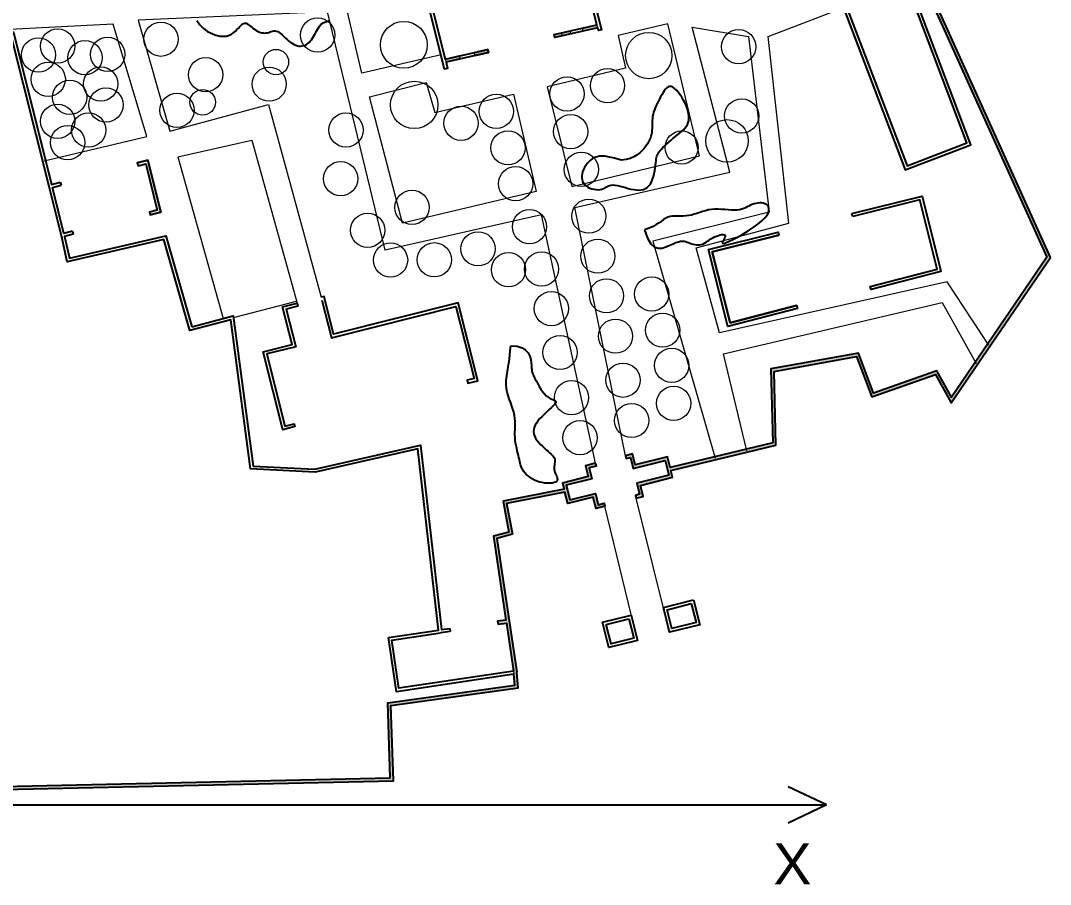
# Model space of a CAD drawing. Header units: millimetres. Extents: x -15937 to 135402, y -14729 to 208416.
# Drawn here: x 50642 to 135402, y -13715 to 57358 of the extents above; entities that cross this region are included whole.
import ezdxf

# ---------------------------------------------------------------- set-up
doc = ezdxf.new("R2010")
doc.units = ezdxf.units.MM
for name, color, linetype in [('archi', 7, 'Continuous'), ('rock', 30, 'Continuous'), ('坐标系', 7, 'Continuous')]:
    doc.layers.add(name, color=color, linetype=linetype)
for name, color, linetype, lineweight in [('archiw', 255, 'Continuous', 0), ('plant', 90, 'Continuous', 0), ('road', 50, 'Continuous', 0)]:
    doc.layers.add(name, color=color, linetype=linetype, lineweight=lineweight)
doc.styles.get("Standard").update_dxf_attribs({"font": 'arial.ttf'})
pattern_1 = [(0, (0, 0), (0, 6.985), [5.08, -1.905]), (90, (0, 0), (-6.985, 4e-16), [5.08, -1.905])]

msp = doc.modelspace()

# ---------------------------------------------------------------- hatches: boundary and pattern name
at = {"layer": 'archiw'}
h = msp.add_hatch(dxfattribs=at)
h.set_pattern_fill('ANGLE', color=256)
h.set_pattern_definition(pattern_1)
h.paths.add_polyline_path([(119434, 29710), (120700, 26398), (125945, 28232), (127234, 25904), (135402, 37878), (120682, 70502), (119049, 69875), (107928, 65295), (102883, 89792), (103670, 90101), (103579, 90333), (102596, 89948), (107745, 64950), (119141, 69643), (120551, 70184), (135116, 37903), (127256, 26379), (126061, 28537), (120847, 26714), (119593, 29992), (112397, 28695), (112542, 22609), (104104, 20575), (103879, 21471), (101238, 20809), (101013, 21708), (100419, 21559), (100480, 21317), (100831, 21405), (101057, 20506), (103698, 21168), (103892, 20394), (104000, 19961), (101360, 19299), (101590, 18381), (101239, 18293), (101299, 18051), (101893, 18200), (101663, 19117), (104303, 19780), (104164, 20332), (112797, 22414), (112652, 28488)])
h = msp.add_hatch(color=256, dxfattribs=at)
h.dxf.hatch_style = 1
h.paths.add_polyline_path([(86834, 54203), (86778, 54446), (85595, 54178), (85656, 53936)])
h.paths.add_polyline_path([(89158, 54731), (89103, 54975), (87973, 54718), (88028, 54475)])
h.paths.add_polyline_path([(95930, 56270), (95875, 56513), (94549, 56212), (94604, 55968)])
h.paths.add_polyline_path([(98143, 56772), (98082, 57014), (96876, 56740), (96931, 56497)])
h = msp.add_hatch(dxfattribs=at)
h.set_pattern_fill('ANGLE', color=256)
h.set_pattern_definition(pattern_1)
h.paths.add_polyline_path([(95434, 18558), (95671, 17615), (97774, 18142), (98004, 17224), (98733, 17408), (98673, 17650), (98185, 17527), (97955, 18445), (95852, 17917), (95648, 18733), (95549, 19125), (97652, 19652), (97427, 20551), (98024, 20701), (97964, 20943), (97124, 20733), (97349, 19833), (95247, 19306), (95374, 18800), (90351, 17821), (90836, 15279), (89557, 14925), (90585, 8034), (89899, 7932), (89936, 7685), (90621, 7787), (91213, 3824), (91243, 3576), (91330, 2670), (80860, 1215), (81071, -4940), (-7394, -6925), (-7629, -2849), (-7629, -7180), (81329, -5184), (81117, 999), (91601, 2456), (91478, 3734), (89836, 14743), (91124, 15100), (90642, 17624)])
h.paths.add_polyline_path([(-10599, 48612, -0.25213), (-8699, 52855), (-8143, 52114, 0.273559), (-8984, 50823), (-8883, 49061), (-8634, 49075), (-8734, 50825, -0.338185), (-7740, 51993), (-8647, 53202, 0.265108), (-10848, 48596), (-7629, -7180), (-7629, -2849)])

# ---------------------------------------------------------------- linework, layer by layer
at = {"layer": 'archi'}
for points in [[(120551, 70184), (135116, 37903), (127256, 26379), (126061, 28537), (120847, 26714), (119593, 29992), (112397, 28695), (112542, 22609), (104104, 20575), (103879, 21471), (101238, 20809), (101013, 21708), (100419, 21559), (100480, 21317), (100831, 21405), (101057, 20506), (103698, 21168), (103892, 20394), (104000, 19961), (101360, 19299), (101590, 18381), (101239, 18293), (101299, 18051), (101893, 18200), (101663, 19117), (104303, 19780), (104164, 20332), (112797, 22414), (112652, 28488), (119434, 29710), (120700, 26398), (125945, 28232), (127234, 25904), (135402, 37878), (120682, 70502)], [(101299, 18051), (101893, 18200), (101663, 19117), (104303, 19780), (104164, 20332), (112797, 22414), (112652, 28488), (119434, 29710), (120700, 26398), (125945, 28232), (127234, 25904), (135402, 37878), (120682, 70502)], [(119140, 69643), (120551, 70184), (135116, 37903), (127256, 26379), (126061, 28537), (120847, 26714), (119593, 29992), (112397, 28695), (112542, 22609), (104104, 20575), (103879, 21471), (101238, 20809), (101013, 21708)], [(96166, 65680), (98444, 56597), (98202, 56536), (98143, 56772), (96931, 56497), (94604, 55968), (94549, 56212), (96876, 56740), (98082, 57014), (95863, 65860)], [(83435, 62740), (85595, 54178), (86778, 54446)], [(86834, 54203), (85656, 53936), (85784, 53428), (85542, 53367), (83254, 62438)], [(119417, 58557), (118455, 58189), (123460, 45085), (128858, 47144), (123894, 60267), (122860, 59872)], [(119507, 58324), (118777, 58045), (123604, 45407), (128536, 47289), (123749, 59945), (122949, 59639)], [(53998, 39660), (52986, 43694), (49810, 56358), (50052, 56419), (53198, 43876), (53909, 44054)], [(85595, 54178), (89103, 54975), (89158, 54731), (85656, 53936)], [(88028, 54475), (89158, 54731), (89103, 54975), (87973, 54718)], [(60247, 45644), (60307, 45402), (60940, 45560), (61891, 41768), (61259, 41609), (61319, 41367), (62193, 41587), (61121, 45863), (60247, 45644), (61121, 45863), (62193, 41587), (61319, 41367)], [(54921, 40020), (54209, 39841), (53258, 43634), (53970, 43812)], [(53909, 44054), (53970, 43812)], [(119066, 41479), (124835, 42926), (126331, 36963), (126330, 36962), (126392, 36721), (126272, 36690), (120637, 35235), (120576, 35477), (126089, 36900), (124654, 42623), (119127, 41237)], [(119131, 41238), (119070, 41480)], [(54921, 40020), (54982, 39778)], [(114575, 33670), (108854, 32192), (107267, 38519), (112994, 39956)], [(80911, 6596), (85044, 7212), (83329, 22125), (74875, 20197), (69554, 20466), (67939, 32747), (64560, 31868), (62425, 39339), (54472, 37499), (53997, 39663)], [(54982, 39778), (54267, 39598), (54662, 37799), (62600, 39635), (64733, 32171)], [(114514, 33912), (109035, 32497), (107570, 38338), (113055, 39714)], [(73470, 33853), (72509, 33612), (73283, 30525), (70912, 29930), (72400, 24000), (73165, 24191), (73226, 23949), (72218, 23697), (70609, 30112), (72980, 30706), (72206, 33794), (73409, 34095)], [(73409, 34095), (73470, 33853)], [(75445, 34349), (76219, 31261), (86474, 33833), (87961, 27902), (87393, 27760), (87453, 27518), (88264, 27721), (86655, 34136), (76401, 31564), (75626, 34651), (75384, 34591)], [(64733, 32171), (68150, 33059), (69775, 20705), (74853, 20448), (83545, 22430), (85291, 7249), (85968, 7349)], [(100480, 21317), (100831, 21405), (101057, 20506), (103698, 21168), (103892, 20394), (104000, 19961), (101360, 19299), (101590, 18381), (101239, 18293)], [(97964, 20943), (97124, 20733), (97349, 19833), (95247, 19306), (95374, 18800), (90351, 17821), (90836, 15279), (89557, 14925), (90585, 8034), (89899, 7932), (89936, 7685), (90621, 7787), (91213, 3824), (81786, 2418), (81194, 6386), (85201, 6983)], [(98024, 20701), (97427, 20551), (97652, 19652), (95549, 19125), (95648, 18733), (95852, 17917), (97955, 18445), (98185, 17527), (98673, 17650), (98733, 17408), (98004, 17224), (97774, 18142), (95671, 17615), (95434, 18558), (90642, 17624), (91124, 15100), (89836, 14743), (91478, 3737)], [(97964, 20943), (98024, 20701), (97427, 20551), (97652, 19652), (95549, 19125), (95648, 18733), (95852, 17917), (97955, 18445), (98185, 17527), (98673, 17650)], [(86005, 7102), (85201, 6983)], [(85968, 7349), (86005, 7102)]]:
    msp.add_lwpolyline(points, dxfattribs=at)
for points in [[(-8634, 49075), (-8734, 50825, -0.338185), (-7740, 51993), (-8647, 53202, 0.265108), (-10848, 48596), (-7629, -7180), (81329, -5184), (81117, 999), (91601, 2456), (91479, 3731)], [(-8883, 49061), (-8984, 50823, -0.273559), (-8143, 52114), (-8699, 52855, 0.25213), (-10599, 48612), (-7394, -6925), (81071, -4940), (80860, 1215), (91330, 2670), (91243, 3576), (81576, 2134), (80911, 6596)]]:
    msp.add_lwpolyline(points, format="xyb", dxfattribs=at)
for points in [[(113055, 39714), (107570, 38338), (109035, 32497), (114514, 33912), (114575, 33670), (108854, 32192), (107267, 38519), (112994, 39956)], [(106024, 9688), (106536, 7650), (104063, 7030), (103552, 9068)], [(105843, 9386), (106233, 7832), (104245, 7333), (103855, 8887)], [(100886, 8448), (101410, 6360), (99057, 5770), (98533, 7858)], [(100705, 8145), (101107, 6541), (99238, 6073), (98836, 7677)]]:
    msp.add_lwpolyline(points, close=True, dxfattribs=at)
at = {"layer": 'archiw'}
for p, q in [((95136, 56345), (95191, 56102)), ((95930, 56270), (95875, 56513)), ((96876, 56740), (96931, 56497)), ((86834, 54203), (86778, 54446)), ((87973, 54718), (88028, 54475))]:
    msp.add_line(p, q, dxfattribs=at)
for points in [[(98143, 56772), (98082, 57014), (96876, 56740), (96931, 56497), (98143, 56772)], [(95930, 56270), (95875, 56513), (94549, 56212), (94604, 55968), (95930, 56270)], [(86834, 54203), (86778, 54446), (85595, 54178), (85656, 53936), (86834, 54203)], [(89158, 54731), (89103, 54975), (87973, 54718), (88028, 54475), (89158, 54731)]]:
    msp.add_lwpolyline(points, close=True, dxfattribs=at)
msp.add_lwpolyline([(-7629, -7180), (81329, -5184), (81117, 999), (91601, 2456), (91478, 3734), (89836, 14743), (91124, 15100), (90642, 17624), (95434, 18558), (95434, 18558), (95671, 17615), (97774, 18142), (98004, 17224), (98733, 17408), (98673, 17650), (98185, 17527), (97955, 18445), (95852, 17917), (95648, 18733), (95549, 19125), (97652, 19652), (97427, 20551), (98024, 20701), (97964, 20943), (97124, 20733), (97349, 19833), (95247, 19306), (95374, 18800), (90351, 17821), (90836, 15279), (89557, 14925), (90585, 8034), (89899, 7932), (89936, 7685), (90621, 7787), (91213, 3824), (91243, 3576), (91330, 2670), (80860, 1215), (81071, -4940), (-7394, -6925)], dxfattribs=at)
at = {"layer": 'plant'}
for centre, radius in [((62191, 55827), 1410), ((75085, 56164), 1410), ((82180, 55363), 1929), ((52117, 54535), 1410), ((52117, 54535), 1410), ((53687, 55263), 1410), ((57806, 54580), 1410), ((102344, 54486), 1906), ((109736, 55207), 1410), ((55940, 54307), 1410), ((65868, 52903), 1410), ((71661, 53946), 1042), ((52914, 52533), 1410), ((57237, 52146), 1410), ((71098, 52126), 1410), ((98945, 52014), 1410), ((95616, 51326), 1410), ((54689, 51054), 1410), ((57670, 50417), 1410), ((83041, 50420), 1953), ((63512, 49978), 1410), ((65626, 50633), 1057), ((89790, 49890), 1410), ((109993, 49517), 1410), ((53687, 49075), 1410), ((86890, 48915), 1410), ((56236, 48347), 1410), ((56236, 48347), 1410), ((77421, 48350), 1410), ((95923, 48222), 1410), ((108783, 47457), 1755), ((54507, 47323), 1410), ((90765, 46888), 1410), ((105048, 46917), 1364), ((96796, 45118), 1410), ((76985, 44348), 1410), ((91381, 43938), 1410), ((82861, 41988), 1410), ((97413, 41268), 1410), ((92525, 40398), 1410), ((79214, 40104), 1410), ((88297, 38577), 1410), ((81091, 37653), 1410), ((84695, 37677), 1410), ((98153, 37977), 1410), ((90802, 36856), 1410), ((93517, 36915), 1410), ((98868, 34710), 1410), ((102586, 34860), 1410), ((94331, 33660), 1410), ((103486, 31885), 1410), ((99608, 31393), 1410), ((95043, 30050), 1410), ((104230, 28989), 1410), ((100221, 27770), 1410), ((95984, 26338), 1410), ((104387, 25858), 1410), ((100935, 24452), 1410), ((96687, 23033), 1410)]:
    msp.add_circle(centre, radius, dxfattribs=at)
at = {"layer": 'road'}
for points in [[(85246, 54541), (78725, 53031), (74634, 70514)], [(130327, 30660), (126911, 35858), (108166, 31671), (106254, 38654), (113883, 40695), (112167, 56063), (119326, 58797), (119417, 58557)], [(97964, 20943), (93511, 41368), (80659, 38471), (75892, 58082), (60307, 57388), (62927, 48256), (71033, 50466), (75384, 34591)], [(52585, 45807), (61043, 47835), (58255, 57076), (21555, 55168)], [(93985, 51908), (96025, 43694), (106513, 46224), (103902, 57091), (99835, 56125), (100420, 53433), (93985, 51908)], [(100419, 21559), (96252, 41987), (109015, 44892), (105917, 56814), (110550, 56060), (112266, 41602), (102691, 39213), (107818, 21342)], [(79350, 51096), (84024, 52275), (84744, 49808), (91209, 51314), (93065, 43302), (82080, 40704), (79350, 51096)], [(63570, 46144), (69667, 47523), (73409, 34095)], [(63570, 46144), (67313, 32842)], [(68166, 32935), (73356, 34285)], [(110421, 21969), (108506, 29950), (126494, 34153), (129292, 29142)], [(104063, 7030), (101299, 18051)], [(101410, 6360), (98733, 17408)]]:
    msp.add_lwpolyline(points, dxfattribs=at)
msp.add_open_spline([(7967, 56861), (7969, 57128), (7969, 57513), (7942, 58316), (9470, 58184), (13186, 59561), (19795, 60078), (24899, 64275), (28742, 66080), (32782, 66034), (35194, 62344), (38939, 60298), (43913, 59566), (47742, 59995), (50616, 59623), (51606, 60328), (51109, 61335), (50044, 61402), (49419, 62462), (49412, 63176), (49437, 63557)], degree=3, knots=[490.789184, 490.789184, 490.789184, 490.789184, 1278.59386, 1596.04399, 2587.39985, 4433.821339, 14284.603818, 19847.757399, 23249.620968, 26513.519842, 30355.21494, 35022.738489, 38472.167249, 44721.506605, 46004.434251, 46851.449584, 47499.963381, 48645.427507, 49609.396846, 50700.561951, 50700.561951, 50700.561951, 50700.561951], dxfattribs=at)
at = {"layer": 'rock'}
for points in [[(65157, 57367), (65402, 57013), (65698, 56715), (66028, 56474), (66374, 56288), (66718, 56158), (67042, 56084), (67331, 56064), (67587, 56090), (67810, 56153), (68006, 56247), (68176, 56360), (68324, 56486), (68453, 56615), (68567, 56738), (68668, 56849), (68758, 56945), (68841, 57025), (68918, 57087), (68991, 57131), (69064, 57155), (69138, 57158), (69216, 57140), (69300, 57099), (69389, 57040), (69484, 56967), (69584, 56885), (69688, 56797), (69796, 56708), (69908, 56623), (70023, 56546), (70141, 56481), (70260, 56428), (70381, 56388), (70501, 56359), (70620, 56342), (70737, 56337), (70852, 56344), (70962, 56361), (71069, 56389), (71172, 56423), (71273, 56458), (71373, 56488), (71475, 56508), (71579, 56513), (71687, 56498), (71801, 56458), (71921, 56388), (72047, 56294), (72178, 56181), (72313, 56056), (72451, 55926), (72591, 55795), (72731, 55670), (72872, 55558), (73012, 55463), (73150, 55387), (73286, 55328), (73421, 55287), (73553, 55264), (73682, 55258), (73808, 55270), (73931, 55297), (74051, 55342), (74166, 55401), (74277, 55476), (74383, 55564), (74485, 55665), (74582, 55779), (74673, 55904), (74759, 56039), (74839, 56183), (74916, 56333), (74993, 56484), (75073, 56633), (75158, 56776), (75251, 56908), (75355, 57026), (75473, 57125), (75606, 57204), (75753, 57267), (75911, 57318), (76077, 57364)], [(100100, 45868), (99801, 45954), (99517, 46033), (99246, 46101), (98988, 46155), (98745, 46191), (98514, 46206), (98296, 46197), (98091, 46161), (97899, 46094), (97720, 46001), (97555, 45884), (97405, 45749), (97270, 45598), (97152, 45436), (97050, 45267), (96967, 45094), (96902, 44922), (96857, 44752), (96833, 44586), (96830, 44426), (96851, 44273), (96896, 44128), (96966, 43993), (97063, 43870), (97187, 43760), (97332, 43664), (97494, 43584), (97666, 43521), (97843, 43475), (98020, 43449), (98191, 43442), (98349, 43457), (98492, 43492), (98623, 43544), (98745, 43605), (98864, 43669), (98986, 43731), (99114, 43784), (99253, 43821), (99409, 43836), (99585, 43825), (99778, 43791), (99985, 43742), (100203, 43681), (100427, 43616), (100654, 43552), (100881, 43495), (101103, 43451), (101318, 43424), (101523, 43418), (101717, 43434), (101900, 43474), (102069, 43540), (102223, 43633), (102360, 43756), (102480, 43909), (102581, 44094), (102665, 44304), (102734, 44532), (102790, 44769), (102834, 45007), (102870, 45240), (102898, 45459), (102920, 45656), (102940, 45826), (102960, 45972), (102983, 46099), (103013, 46213), (103053, 46319), (103106, 46423), (103177, 46530), (103268, 46645), (103381, 46772), (103514, 46911), (103664, 47058), (103827, 47210), (104000, 47365), (104179, 47521), (104360, 47675), (104541, 47823), (104717, 47965), (104886, 48102), (105046, 48236), (105192, 48371), (105323, 48508), (105436, 48651), (105528, 48802), (105596, 48963), (105638, 49137), (105655, 49323), (105649, 49520), (105619, 49725), (105569, 49938), (105500, 50158), (105412, 50382), (105307, 50610), (105187, 50839), (105055, 51064), (104914, 51277), (104767, 51473), (104618, 51643), (104469, 51783), (104324, 51884), (104185, 51940), (104056, 51947), (103936, 51909), (103823, 51833), (103716, 51723), (103614, 51587), (103516, 51431), (103419, 51262), (103323, 51085), (103227, 50906), (103133, 50726), (103041, 50546), (102955, 50366), (102875, 50186), (102805, 50008), (102745, 49831), (102697, 49656), (102664, 49483), (102642, 49312), (102629, 49144), (102623, 48978), (102619, 48814), (102617, 48652), (102613, 48492), (102604, 48334), (102587, 48178), (102561, 48023), (102525, 47867), (102475, 47710), (102410, 47549), (102330, 47383), (102231, 47212), (102112, 47033), (101971, 46848), (101804, 46660), (101610, 46477), (101384, 46306), (101124, 46153), (100825, 46024), (100485, 45927), (100100, 45868)], [(102004, 40129), (102232, 39443), (102502, 38991), (102801, 38734), (103118, 38631), (103443, 38646), (103762, 38738), (104065, 38869), (104341, 39000), (104581, 39099), (104787, 39163), (104964, 39198), (105120, 39208), (105258, 39198), (105384, 39172), (105504, 39135), (105623, 39091), (105746, 39046), (105873, 39001), (106002, 38961), (106134, 38928), (106267, 38906), (106401, 38896), (106535, 38902), (106667, 38928), (106798, 38974), (106929, 39039), (107059, 39116), (107191, 39204), (107326, 39296), (107465, 39389), (107609, 39479), (107759, 39561), (107915, 39632), (108072, 39689), (108222, 39730), (108359, 39752), (108475, 39755), (108565, 39735), (108622, 39691), (108637, 39621), (108610, 39524), (108553, 39411), (108487, 39294), (108429, 39184), (108399, 39095), (108415, 39037), (108496, 39023), (108661, 39065), (108920, 39172), (109259, 39335), (109654, 39544), (110082, 39787), (110519, 40053), (110943, 40331), (111330, 40610), (111657, 40877), (111906, 41125), (112081, 41349), (112189, 41552), (112239, 41732), (112239, 41889), (112197, 42023), (112122, 42135), (112021, 42223), (111903, 42288), (111771, 42331), (111628, 42354), (111477, 42359), (111323, 42347), (111167, 42321), (111014, 42280), (110865, 42228), (110724, 42167), (110588, 42099), (110451, 42028), (110310, 41959), (110161, 41895), (109999, 41839), (109819, 41796), (109619, 41770), (109394, 41762), (109149, 41769), (108888, 41785), (108616, 41805), (108337, 41824), (108057, 41835), (107780, 41834), (107511, 41815), (107254, 41775), (107007, 41717), (106769, 41646), (106538, 41570), (106312, 41492), (106088, 41420), (105865, 41358), (105641, 41312), (105415, 41285), (105187, 41274), (104961, 41272), (104738, 41273), (104520, 41270), (104309, 41256), (104108, 41226), (103919, 41173), (103741, 41092), (103567, 40987), (103386, 40863), (103187, 40724), (102959, 40576), (102694, 40424), (102379, 40273), (102004, 40129)], [(90987, 30590), (91511, 30559), (91911, 30439), (92206, 30249), (92412, 30011), (92546, 29744), (92624, 29469), (92665, 29206), (92685, 28975), (92699, 28790), (92712, 28647), (92726, 28533), (92745, 28439), (92770, 28352), (92806, 28263), (92853, 28158), (92916, 28029), (92996, 27866), (93092, 27677), (93203, 27469), (93326, 27253), (93461, 27038), (93604, 26833), (93756, 26647), (93913, 26490), (94073, 26369), (94231, 26278), (94377, 26208), (94505, 26152), (94607, 26102), (94676, 26049), (94704, 25985), (94683, 25902), (94609, 25794), (94489, 25663), (94334, 25513), (94153, 25347), (93957, 25170), (93755, 24985), (93559, 24796), (93378, 24608), (93221, 24424), (93091, 24242), (92989, 24064), (92915, 23888), (92872, 23713), (92860, 23538), (92880, 23363), (92934, 23188), (93022, 23011), (93138, 22834), (93275, 22660), (93428, 22491), (93589, 22329), (93752, 22176), (93910, 22034), (94057, 21906), (94187, 21792), (94300, 21691), (94395, 21600), (94474, 21516), (94535, 21436), (94581, 21357), (94611, 21277), (94626, 21192), (94626, 21100), (94615, 21001), (94598, 20897), (94579, 20788), (94563, 20674), (94555, 20557), (94558, 20437), (94577, 20315), (94614, 20192), (94665, 20069), (94719, 19949), (94769, 19834), (94807, 19725), (94825, 19625), (94814, 19534), (94766, 19456), (94675, 19392), (94546, 19343), (94385, 19309), (94200, 19291), (93996, 19290), (93780, 19306), (93560, 19340), (93342, 19394), (93131, 19466), (92931, 19554), (92742, 19657), (92567, 19771), (92407, 19893), (92264, 20021), (92139, 20152), (92034, 20283), (91950, 20412), (91884, 20541), (91832, 20670), (91791, 20803), (91756, 20941), (91725, 21086), (91694, 21240), (91659, 21405), (91617, 21583), (91570, 21771), (91521, 21970), (91472, 22176), (91427, 22388), (91387, 22604), (91356, 22824), (91336, 23044), (91329, 23264), (91332, 23485), (91339, 23707), (91346, 23931), (91350, 24159), (91345, 24392), (91326, 24630), (91290, 24875), (91233, 25127), (91160, 25385), (91075, 25645), (90984, 25906), (90892, 26165), (90806, 26419), (90730, 26666), (90669, 26905), (90629, 27132), (90607, 27348), (90601, 27555), (90609, 27754), (90626, 27946), (90651, 28132), (90682, 28313), (90714, 28491), (90747, 28667), (90779, 28850), (90812, 29049), (90845, 29272), (90878, 29529), (90913, 29828), (90949, 30179), (90987, 30590)]]:
    msp.add_lwpolyline(points, dxfattribs=at)
at = {"layer": '坐标系'}
for points in [[(116969, -7180), (113807, -5692)], [(-7629, -7180), (116969, -7180)], [(116969, -7180), (113807, -8669)]]:
    msp.add_lwpolyline(points, dxfattribs=at)

# ---------------------------------------------------------------- texts
at = {"layer": '坐标系', "lineweight": 53}
msp.add_text('X', height=3369, dxfattribs=at).set_placement((112596, -13715))

doc.saveas('drawing.dxf')
